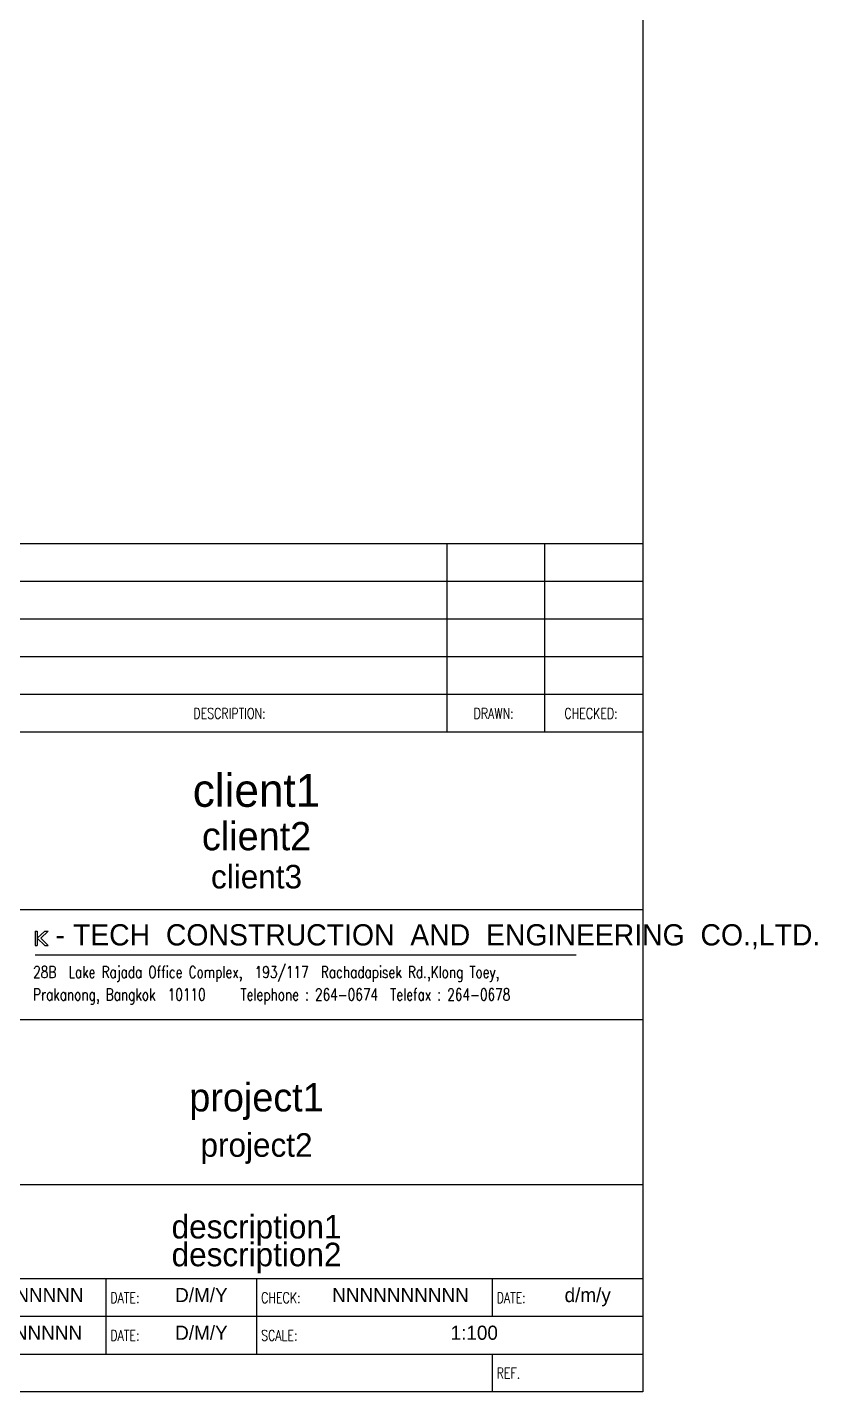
# Model space of a CAD drawing. Header units: inches. Extents: x -2548 to -2391, y 2200 to 2352.
# Drawn here: x -2517.913 to -2517.074, y 2305.865 to 2307.313 of the extents above; entities that cross this region are included whole.
import ezdxf
from ezdxf.enums import TextEntityAlignment as Align

# ---------------------------------------------------------------- set-up
doc = ezdxf.new("R2010")
doc.units = ezdxf.units.IN
doc.header["$MEASUREMENT"] = 0
doc.layers.add('VPORTS', color=7, linetype='Continuous')
doc.styles.add('ROMANTIC', font='rom_____.pfb')
doc.styles.add('Rs75', font='romans.shx', dxfattribs={"width": 0.75})
doc.styles.add('SUPERFRENCH', font='suf_____.pfb')

# ---------------------------------------------------------------- blocks, each defined once
blk = doc.blocks.new('EP-A3-12')
at = {"color": 7}
for p, q in [((359.23, 70), (359.23, 90)), ((369.61, 70), (369.61, 90)), ((298, 86), (380, 86)), ((298, 82), (380, 82)), ((298, 78), (380, 78)), ((298, 74), (380, 74)), ((323, 12), (323, 4)), ((339, 12), (339, 4)), ((364, 12), (364, 8)), ((298, 8), (380, 8)), ((298, 4), (380, 4)), ((364, 4), (364, 0))]:
    blk.add_line(p, q, dxfattribs=at)
at = {"color": 4}
for p, q in [((298, 70), (380, 70)), ((298, 51.17), (380, 51.17)), ((298, 39.5), (380, 39.5)), ((298, 22), (380, 22)), ((298, 12), (380, 12))]:
    blk.add_line(p, q, dxfattribs=at)
at = {"color": 2}
for p, q in [((315.49, 48.88), (315.49, 47.35)), ((315.49, 48.88), (315.73, 48.88)), ((315.73, 48.88), (315.73, 47.35)), ((315.73, 48.11), (316.53, 48.88)), ((315.73, 48.11), (316.53, 47.35)), ((316.09, 48.11), (316.88, 48.88)), ((316.09, 48.11), (316.88, 47.35)), ((316.53, 48.88), (316.88, 48.88)), ((315.49, 47.35), (315.73, 47.35)), ((316.53, 47.35), (316.88, 47.35))]:
    blk.add_line(p, q, dxfattribs=at)
at = {"color": 3}
blk.add_line((315.49, 46.35), (372.93, 46.35), dxfattribs=at)
at = {"color": 10}
blk.add_lwpolyline([(0, 275), (380, 275), (380, 0), (0, 0)], close=True, dxfattribs=at)
at = {"color": 4}
blk.add_lwpolyline([(298, 90), (380, 90), (380, 0), (298, 0)], close=True, dxfattribs=at)
at = {"color": 2, "style": 'Rs75', "width": 0.75}
for s, height, p in [('DESCRIPTION:', 1.1408, (332.3, 71.4)), ('DRAWN:', 1.141, (362.04, 71.4)), ('CHECKED:', 1.141, (371.68, 71.4)), ('28B  Lake Rajada Office Complex,  193/117  Rachadapisek Rd.,Klong Toey,', 1.2549, (315.29, 43.9)), ('Prakanong, Bangkok  10110   Telephone : 264-0674  Telefax : 264-0678', 1.2549, (315.29, 41.52)), ('DATE:', 1.141, (323.49, 9.4)), ('CHECK:', 1.141, (339.49, 9.4)), ('DATE:', 1.141, (364.49, 9.4)), ('DATE:', 1.141, (323.49, 5.4)), ('SCALE:', 1.141, (339.49, 5.4)), ('REF.', 1.141, (364.49, 1.4))]:
    blk.add_text(s, height=height, dxfattribs=at).set_placement(p)
at = {"color": 2, "style": 'SUPERFRENCH'}
blk.add_text(' - TECH  CONSTRUCTION  AND  ENGINEERING  CO.,LTD.', height=2.2528, dxfattribs=at).set_placement((316.83, 47.35))
at = {"color": 4, "style": 'SUPERFRENCH'}
for tag, height, p in [('CLIENT1', 3.5, (339, 62.06)), ('PROJECT1', 3, (339, 29.74)), ('PROJECT2', 2.5, (339, 24.93)), ('DESCRIPTION1', 2.5, (339, 16.26)), ('DESCRIPTION2', 2.5, (339, 13.31))]:
    blk.add_attdef(tag, text='', height=height, dxfattribs=at).set_placement(p, align=Align.CENTER)
at = {"color": 2, "style": 'SUPERFRENCH'}
for tag, height, p in [('CLIENT2', 3, (339, 57.45)), ('CLIENT3', 2.5, (339, 53.4))]:
    blk.add_attdef(tag, text='', height=height, dxfattribs=at).set_placement(p, align=Align.CENTER)
at = {"style": 'Rs75', "width": 0.75}
blk.add_attdef('C:\\K-TECH1\\PROJ\\PROJNAME\\FILENAME', (-1.27, 0), '', height=2, rotation=90, dxfattribs=at)
at = {"color": 1, "style": 'ROMANTIC'}
for tag, p in [('DESIGN', (313.4, 9.51)), ('DATE', (333.15, 9.51)), ('CHECK', (354.28, 9.51)), ('DATE', (374.15, 9.51)), ('DRAWN', (313.24, 5.51)), ('DATE', (333.15, 5.51)), ('SCALE', (362.11, 5.51)), ('DRAWINGNO.', (335.73, 1.51)), ('REFERENCE', (373.86, 1.51))]:
    blk.add_attdef(tag, text='', height=1.5, dxfattribs=at).set_placement(p, align=Align.CENTER)
blk = doc.blocks.new('EP-A3OLD')
ref = blk.add_blockref('EP-A3-12', (0, 0))
ref.add_attrib('PROJECT1', 'project1', dxfattribs={"color": 4, "height": 3, "style": 'SUPERFRENCH'}).set_placement((339, 29.74), align=Align.CENTER)
ref.add_attrib('PROJECT2', 'project2', dxfattribs={"color": 4, "height": 2.5, "style": 'SUPERFRENCH'}).set_placement((339, 24.93), align=Align.CENTER)
ref.add_attrib('DESCRIPTION1', 'description1', dxfattribs={"color": 4, "height": 2.5, "style": 'SUPERFRENCH'}).set_placement((339, 16.26), align=Align.CENTER)
ref.add_attrib('DESCRIPTION2', 'description2', dxfattribs={"color": 4, "height": 2.5, "style": 'SUPERFRENCH'}).set_placement((339, 13.31), align=Align.CENTER)
ref.add_attrib('CLIENT1', 'client1', dxfattribs={"color": 4, "height": 3.5, "style": 'SUPERFRENCH'}).set_placement((339, 62.06), align=Align.CENTER)
ref.add_attrib('CLIENT2', 'client2', dxfattribs={"color": 2, "height": 3, "style": 'SUPERFRENCH'}).set_placement((339, 57.45), align=Align.CENTER)
ref.add_attrib('CLIENT3', 'client3', dxfattribs={"color": 2, "height": 2.5, "style": 'SUPERFRENCH'}).set_placement((339, 53.4), align=Align.CENTER)
ref.add_attrib('DESIGN', 'NNNNNNNNNN', dxfattribs={"color": 1, "height": 1.5, "style": 'ROMANTIC'}).set_placement((313.4, 9.51), align=Align.CENTER)
ref.add_attrib('DATE', 'D/M/Y', dxfattribs={"color": 1, "height": 1.5, "style": 'ROMANTIC'}).set_placement((333.15, 9.51), align=Align.CENTER)
ref.add_attrib('DRAWN', 'NNNNNNNNNN', dxfattribs={"color": 1, "height": 1.5, "style": 'ROMANTIC'}).set_placement((313.24, 5.51), align=Align.CENTER)
ref.add_attrib('DATE', 'D/M/Y', dxfattribs={"color": 1, "height": 1.5, "style": 'ROMANTIC'}).set_placement((333.15, 5.51), align=Align.CENTER)
ref.add_attrib('CHECK', 'NNNNNNNNNN', dxfattribs={"color": 1, "height": 1.5, "style": 'ROMANTIC'}).set_placement((354.28, 9.51), align=Align.CENTER)
ref.add_attrib('DATE', 'd/m/y', dxfattribs={"color": 1, "height": 1.5, "style": 'ROMANTIC'}).set_placement((374.15, 9.51), align=Align.CENTER)
ref.add_attrib('SCALE', '1:100', dxfattribs={"color": 1, "height": 1.5, "style": 'ROMANTIC'}).set_placement((362.11, 5.51), align=Align.CENTER)

msp = doc.modelspace()

# ---------------------------------------------------------------- block references
at = {"layer": 'VPORTS', "xscale": 0.01, "yscale": 0.01, "zscale": 0.01}
msp.add_blockref('EP-A3OLD', (-2521.05955, 2305.86476), dxfattribs=at)

doc.saveas('drawing.dxf')
